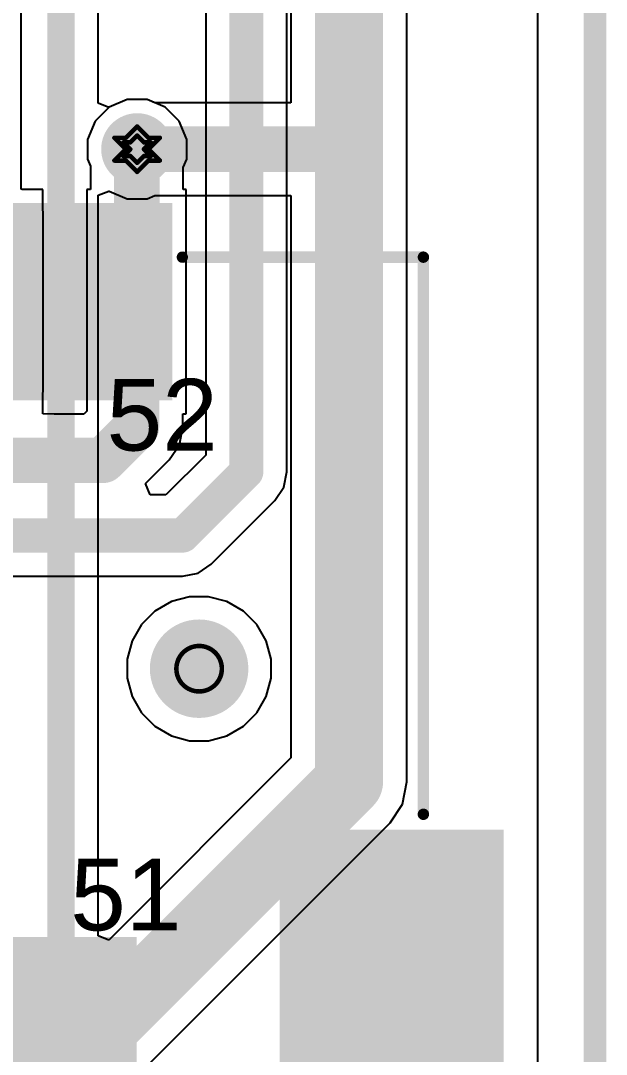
# Model space of a CAD drawing. Header units: inches. Extents: x -18 to 237, y -41 to 211.
# Drawn here: x 70.05 to 76.59, y 53.77 to 65.32 of the extents above; entities that cross this region are included whole.
import ezdxf

# ---------------------------------------------------------------- set-up
doc = ezdxf.new("R2010")
doc.units = ezdxf.units.IN
for name, color, linetype in [('Board Outline', 216, 'Continuous'), ('Bottom Layer', 5, 'Continuous'), ('Bottom Solder', 6, 'Continuous'), ('Drill Drawing', 1, 'Continuous'), ('Pad Holes', 156, 'Continuous'), ('Top Layer', 1, 'Continuous'), ('Top Overlay', 2, 'Continuous'), ('Top Paste', 8, 'Continuous'), ('Top Solder', 216, 'Continuous'), ('Via Holes', 16, 'Continuous')]:
    doc.layers.add(name, color=color, linetype=linetype)
doc.styles.add('Arial', font='', dxfattribs={"height": 0.2})
doc.styles.get('Arial').set_extended_font_data('Arial')

# ---------------------------------------------------------------- blocks, each defined once
blk = doc.blocks.new('91304_99_052R2_105')
at = {"layer": 'Bottom Solder'}
blk.add_hatch(color=6, dxfattribs=at).paths.add_polyline_path([(12.602, -0.102), (12.398, -0.102), (12.398, 0.102), (12.602, 0.102)])
at = {"layer": 'Pad Holes'}
h = blk.add_hatch(color=7, dxfattribs=at)
edge = h.paths.add_edge_path()
edge.add_arc((12.5, 0), 0.55, 0, 360)
at = {"layer": 'Top Layer'}
for points in [[(11.3, 3.1), (10.7, 3.1), (10.7, 5.1), (11.3, 5.1)], [(12.1, 3.1), (11.5, 3.1), (11.5, 5.1), (12.1, 5.1)], [(15.8, -5.1), (13.5, -5.1), (13.5, -1.9), (15.8, -1.9)], [(10.9, -5.1), (10.3, -5.1), (10.3, -3.1), (10.9, -3.1)], [(11.7, -5.1), (11.1, -5.1), (11.1, -3.1), (11.7, -3.1)]]:
    blk.add_hatch(color=1, dxfattribs=at).paths.add_polyline_path(points)
at = {"layer": 'Top Paste'}
for points in [[(11.3, 3.1), (10.7, 3.1), (10.7, 5.1), (11.3, 5.1)], [(12.1, 3.1), (11.5, 3.1), (11.5, 5.1), (12.1, 5.1)], [(15.8, -5.1), (13.5, -5.1), (13.5, -1.9), (15.8, -1.9)], [(10.9, -5.1), (10.3, -5.1), (10.3, -3.1), (10.9, -3.1)], [(11.7, -5.1), (11.1, -5.1), (11.1, -3.1), (11.7, -3.1)]]:
    blk.add_hatch(color=8, dxfattribs=at).paths.add_polyline_path(points)
at = {"layer": 'Top Solder'}
for points in [[(10.602, 2.998), (9.798, 2.998), (9.798, 5.202), (10.602, 5.202)], [(11.402, 2.998), (10.598, 2.998), (10.598, 5.202), (11.402, 5.202)], [(12.202, 2.998), (11.398, 2.998), (11.398, 5.202), (12.202, 5.202)], [(12.602, -0.102), (12.398, -0.102), (12.398, 0.102), (12.602, 0.102)], [(15.902, -5.202), (13.398, -5.202), (13.398, -1.798), (15.902, -1.798)], [(11.002, -5.202), (10.198, -5.202), (10.198, -2.998), (11.002, -2.998)], [(11.802, -5.202), (10.998, -5.202), (10.998, -2.998), (11.802, -2.998)]]:
    blk.add_hatch(color=216, dxfattribs=at).paths.add_polyline_path(points)
at = {"layer": 'Top Overlay'}
for points in [[(12.313, 4.597, 0.127, 0.127, 0), (15.005, 4.597, 0.127, 0.127, 0)], [(15.005, -1.626, 0.127, 0.127, 0), (15.005, 4.597, 0.127, 0.127, 0)]]:
    blk.add_lwpolyline(points, format="xyseb", dxfattribs=at)
for points in [[(12.281, 4.597, 0.0635, 0.0635, 1), (12.344, 4.597, 0.0635, 0.0635, 1)], [(14.973, 4.597, 0.0635, 0.0635, 1), (15.037, 4.597, 0.0635, 0.0635, 1)], [(14.973, 4.597, 0.0635, 0.0635, 1), (15.037, 4.597, 0.0635, 0.0635, 1)], [(14.973, -1.626, 0.0635, 0.0635, 1), (15.037, -1.626, 0.0635, 0.0635, 1)]]:
    blk.add_lwpolyline(points, format="xyseb", close=True, dxfattribs=at)
at = {"layer": 'Top Overlay', "style": 'Arial'}
for s, p in [('52', (11.466, 2.437)), ('51', (11.06, -2.923))]:
    blk.add_text(s, height=0.8, rotation=360, dxfattribs=at).set_placement(p)

msp = doc.modelspace()

# ---------------------------------------------------------------- hatches: boundary and pattern name
at = {"layer": 'Bottom Layer'}
h = msp.add_hatch(color=5, dxfattribs=at)
edge = h.paths.add_edge_path()
edge.add_arc((71.349, 63.881), 0.3, 0, 360)
at = {"layer": 'Bottom Solder'}
h = msp.add_hatch(color=6, dxfattribs=at)
edge = h.paths.add_edge_path()
edge.add_arc((71.349, 63.881), 0.402, 0, 360)
at = {"layer": 'Top Layer'}
h = msp.add_hatch(color=1, dxfattribs=at)
edge = h.paths.add_edge_path()
edge.add_arc((71.349, 63.881), 0.3, 0, 360)
at = {"layer": 'Top Solder'}
h = msp.add_hatch(color=216, dxfattribs=at)
edge = h.paths.add_edge_path()
edge.add_arc((71.349, 63.881), 0.402, 0, 360)
at = {"layer": 'Via Holes'}
h = msp.add_hatch(color=7, dxfattribs=at)
edge = h.paths.add_edge_path()
edge.add_arc((71.349, 63.881), 0.15, 0, 360)

# ---------------------------------------------------------------- linework, layer by layer
at = {"layer": 'Board Outline'}
msp.add_lwpolyline([(76.462, 90.693, 0.254, 0.254, 0), (76.462, -3.476, 0.254, 0.254, 0)], format="xyseb", dxfattribs=at)
at = {"layer": 'Bottom Layer'}
for p, q in [((75.819, 89.741), (75.819, 50.879)), ((74.362, 63.861), (74.362, 79.185)), ((73.067, 78.153), (73.067, 64.399)), ((70.914, 64.396), (70.914, 73.721)), ((71.238, 64.435), (71.035, 64.351)), ((71.459, 64.435), (71.238, 64.435)), ((71.546, 64.399), (71.459, 64.435)), ((71.032, 64.348), (70.914, 64.396)), ((71.035, 64.351), (71.032, 64.348)), ((73.067, 64.399), (71.546, 64.399)), ((74.362, 56.814), (74.362, 63.861)), ((70.914, 63.366), (71.032, 63.414)), ((71.032, 63.414), (71.035, 63.411)), ((71.035, 63.411), (71.238, 63.327)), ((70.914, 55.095), (70.914, 63.366)), ((71.238, 63.327), (71.459, 63.327)), ((71.459, 63.327), (71.546, 63.363)), ((71.546, 63.363), (73.067, 63.363)), ((73.067, 63.363), (73.067, 57.082)), ((71.731, 58.828), (71.548, 58.722)), ((71.935, 58.882), (71.731, 58.828)), ((72.147, 58.882), (71.935, 58.882)), ((72.352, 58.828), (72.147, 58.882)), ((72.535, 58.722), (72.352, 58.828)), ((71.548, 58.722), (71.398, 58.572)), ((72.685, 58.572), (72.535, 58.722)), ((71.398, 58.572), (71.292, 58.389)), ((72.79, 58.389), (72.685, 58.572)), ((71.292, 58.389), (71.237, 58.184)), ((72.845, 58.184), (72.79, 58.389)), ((71.237, 58.184), (71.237, 57.973)), ((72.845, 57.973), (72.845, 58.184)), ((71.237, 57.973), (71.292, 57.768)), ((72.79, 57.768), (72.845, 57.973)), ((71.292, 57.768), (71.398, 57.585)), ((72.685, 57.585), (72.79, 57.768)), ((71.398, 57.585), (71.548, 57.435)), ((72.535, 57.435), (72.685, 57.585)), ((71.548, 57.435), (71.731, 57.329)), ((72.352, 57.329), (72.535, 57.435)), ((71.731, 57.329), (71.935, 57.274)), ((71.935, 57.274), (72.147, 57.274)), ((72.147, 57.274), (72.352, 57.329)), ((73.067, 57.082), (71.032, 55.046)), ((74.313, 56.566), (74.362, 56.814)), ((74.173, 56.356), (74.313, 56.566)), ((68.627, 50.81), (74.173, 56.356)), ((71.032, 55.046), (70.914, 55.095))]:
    msp.add_line(p, q, dxfattribs=at)
for points in [[(73.715, 63.861, 0.762, 0.762, 0), (73.715, 79.185, 0.762, 0.762, 0)], [(70.5, 54.809, 0.305, 0.305, 0), (70.5, 76.039, 0.305, 0.305, 0)], [(73.715, 56.814, 0.762, 0.762, 0), (73.715, 63.861, 0.762, 0.762, 0)], [(71.349, 63.881, 0.508, 0.508, 0), (73.695, 63.881, 0.508, 0.508, 0)], [(73.695, 63.881, 0.508, 0.508, 0), (73.715, 63.861, 0.508, 0.508, 0)], [(67.846, 50.945, 0.762, 0.762, 0), (73.715, 56.814, 0.762, 0.762, 0)], [(67.504, 51.813, 0.305, 0.305, 0), (70.5, 54.809, 0.305, 0.305, 0)]]:
    msp.add_lwpolyline(points, format="xyseb", dxfattribs=at)
for points in [[(73.524, 63.861, 0.381, 0.381, 1), (73.905, 63.861, 0.381, 0.381, 1)], [(73.524, 63.861, 0.381, 0.381, 1), (73.905, 63.861, 0.381, 0.381, 1)], [(71.222, 63.881, 0.254, 0.254, 1), (71.476, 63.881, 0.254, 0.254, 1)], [(73.568, 63.881, 0.254, 0.254, 1), (73.822, 63.881, 0.254, 0.254, 1)], [(73.568, 63.881, 0.254, 0.254, 1), (73.822, 63.881, 0.254, 0.254, 1)], [(73.588, 63.861, 0.254, 0.254, 1), (73.842, 63.861, 0.254, 0.254, 1)], [(73.524, 56.814, 0.381, 0.381, 1), (73.905, 56.814, 0.381, 0.381, 1)], [(73.524, 56.814, 0.381, 0.381, 1), (73.905, 56.814, 0.381, 0.381, 1)], [(70.424, 54.809, 0.152, 0.152, 1), (70.576, 54.809, 0.152, 0.152, 1)], [(70.424, 54.809, 0.152, 0.152, 1), (70.576, 54.809, 0.152, 0.152, 1)]]:
    msp.add_lwpolyline(points, format="xyseb", close=True, dxfattribs=at)
at = {"layer": 'Drill Drawing'}
for points in [[(71.222, 64.008, 0.0508, 0.0508, 0), (71.349, 64.135, 0.0508, 0.0508, 0)], [(71.349, 64.135, 0.0508, 0.0508, 0), (71.476, 64.008, 0.0508, 0.0508, 0)], [(71.095, 64.008, 0.0508, 0.0508, 0), (71.222, 63.881, 0.0508, 0.0508, 0)], [(71.095, 64.008, 0.0508, 0.0508, 0), (71.222, 64.008, 0.0508, 0.0508, 0)], [(71.196, 63.957, 0.0508, 0.0508, 0), (71.272, 63.881, 0.0508, 0.0508, 0)], [(71.196, 63.957, 0.0508, 0.0508, 0), (71.272, 63.957, 0.0508, 0.0508, 0)], [(71.272, 63.957, 0.0508, 0.0508, 0), (71.349, 64.033, 0.0508, 0.0508, 0)], [(71.349, 64.033, 0.0508, 0.0508, 0), (71.425, 63.957, 0.0508, 0.0508, 0)], [(71.425, 63.957, 0.0508, 0.0508, 0), (71.501, 63.957, 0.0508, 0.0508, 0)], [(71.425, 63.881, 0.0508, 0.0508, 0), (71.501, 63.957, 0.0508, 0.0508, 0)], [(71.476, 64.008, 0.0508, 0.0508, 0), (71.603, 64.008, 0.0508, 0.0508, 0)], [(71.476, 63.881, 0.0508, 0.0508, 0), (71.603, 64.008, 0.0508, 0.0508, 0)], [(71.095, 63.754, 0.0508, 0.0508, 0), (71.222, 63.881, 0.0508, 0.0508, 0)], [(71.196, 63.805, 0.0508, 0.0508, 0), (71.272, 63.881, 0.0508, 0.0508, 0)], [(71.425, 63.881, 0.0508, 0.0508, 0), (71.501, 63.805, 0.0508, 0.0508, 0)], [(71.476, 63.881, 0.0508, 0.0508, 0), (71.603, 63.754, 0.0508, 0.0508, 0)], [(71.095, 63.754, 0.0508, 0.0508, 0), (71.222, 63.754, 0.0508, 0.0508, 0)], [(71.196, 63.805, 0.0508, 0.0508, 0), (71.272, 63.805, 0.0508, 0.0508, 0)], [(71.222, 63.754, 0.0508, 0.0508, 0), (71.349, 63.627, 0.0508, 0.0508, 0)], [(71.272, 63.805, 0.0508, 0.0508, 0), (71.349, 63.729, 0.0508, 0.0508, 0)], [(71.349, 63.729, 0.0508, 0.0508, 0), (71.425, 63.805, 0.0508, 0.0508, 0)], [(71.349, 63.627, 0.0508, 0.0508, 0), (71.476, 63.754, 0.0508, 0.0508, 0)], [(71.425, 63.805, 0.0508, 0.0508, 0), (71.501, 63.805, 0.0508, 0.0508, 0)], [(71.476, 63.754, 0.0508, 0.0508, 0), (71.603, 63.754, 0.0508, 0.0508, 0)]]:
    msp.add_lwpolyline(points, format="xyseb", dxfattribs=at)
for points in [[(71.336, 64.135, 0.0254, 0.0254, 1), (71.361, 64.135, 0.0254, 0.0254, 1)], [(71.336, 64.135, 0.0254, 0.0254, 1), (71.361, 64.135, 0.0254, 0.0254, 1)], [(71.082, 64.008, 0.0254, 0.0254, 1), (71.107, 64.008, 0.0254, 0.0254, 1)], [(71.082, 64.008, 0.0254, 0.0254, 1), (71.107, 64.008, 0.0254, 0.0254, 1)], [(71.183, 63.957, 0.0254, 0.0254, 1), (71.209, 63.957, 0.0254, 0.0254, 1)], [(71.183, 63.957, 0.0254, 0.0254, 1), (71.209, 63.957, 0.0254, 0.0254, 1)], [(71.209, 64.008, 0.0254, 0.0254, 1), (71.234, 64.008, 0.0254, 0.0254, 1)], [(71.209, 64.008, 0.0254, 0.0254, 1), (71.234, 64.008, 0.0254, 0.0254, 1)], [(71.26, 63.957, 0.0254, 0.0254, 1), (71.285, 63.957, 0.0254, 0.0254, 1)], [(71.26, 63.957, 0.0254, 0.0254, 1), (71.285, 63.957, 0.0254, 0.0254, 1)], [(71.336, 64.033, 0.0254, 0.0254, 1), (71.361, 64.033, 0.0254, 0.0254, 1)], [(71.336, 64.033, 0.0254, 0.0254, 1), (71.361, 64.033, 0.0254, 0.0254, 1)], [(71.412, 63.957, 0.0254, 0.0254, 1), (71.438, 63.957, 0.0254, 0.0254, 1)], [(71.412, 63.957, 0.0254, 0.0254, 1), (71.438, 63.957, 0.0254, 0.0254, 1)], [(71.463, 64.008, 0.0254, 0.0254, 1), (71.488, 64.008, 0.0254, 0.0254, 1)], [(71.463, 64.008, 0.0254, 0.0254, 1), (71.488, 64.008, 0.0254, 0.0254, 1)], [(71.488, 63.957, 0.0254, 0.0254, 1), (71.514, 63.957, 0.0254, 0.0254, 1)], [(71.488, 63.957, 0.0254, 0.0254, 1), (71.514, 63.957, 0.0254, 0.0254, 1)], [(71.59, 64.008, 0.0254, 0.0254, 1), (71.615, 64.008, 0.0254, 0.0254, 1)], [(71.59, 64.008, 0.0254, 0.0254, 1), (71.615, 64.008, 0.0254, 0.0254, 1)], [(71.209, 63.881, 0.0254, 0.0254, 1), (71.234, 63.881, 0.0254, 0.0254, 1)], [(71.209, 63.881, 0.0254, 0.0254, 1), (71.234, 63.881, 0.0254, 0.0254, 1)], [(71.26, 63.881, 0.0254, 0.0254, 1), (71.285, 63.881, 0.0254, 0.0254, 1)], [(71.26, 63.881, 0.0254, 0.0254, 1), (71.285, 63.881, 0.0254, 0.0254, 1)], [(71.412, 63.881, 0.0254, 0.0254, 1), (71.438, 63.881, 0.0254, 0.0254, 1)], [(71.412, 63.881, 0.0254, 0.0254, 1), (71.438, 63.881, 0.0254, 0.0254, 1)], [(71.463, 63.881, 0.0254, 0.0254, 1), (71.488, 63.881, 0.0254, 0.0254, 1)], [(71.463, 63.881, 0.0254, 0.0254, 1), (71.488, 63.881, 0.0254, 0.0254, 1)], [(71.082, 63.754, 0.0254, 0.0254, 1), (71.107, 63.754, 0.0254, 0.0254, 1)], [(71.082, 63.754, 0.0254, 0.0254, 1), (71.107, 63.754, 0.0254, 0.0254, 1)], [(71.183, 63.805, 0.0254, 0.0254, 1), (71.209, 63.805, 0.0254, 0.0254, 1)], [(71.183, 63.805, 0.0254, 0.0254, 1), (71.209, 63.805, 0.0254, 0.0254, 1)], [(71.209, 63.754, 0.0254, 0.0254, 1), (71.234, 63.754, 0.0254, 0.0254, 1)], [(71.209, 63.754, 0.0254, 0.0254, 1), (71.234, 63.754, 0.0254, 0.0254, 1)], [(71.26, 63.805, 0.0254, 0.0254, 1), (71.285, 63.805, 0.0254, 0.0254, 1)], [(71.26, 63.805, 0.0254, 0.0254, 1), (71.285, 63.805, 0.0254, 0.0254, 1)], [(71.336, 63.729, 0.0254, 0.0254, 1), (71.361, 63.729, 0.0254, 0.0254, 1)], [(71.336, 63.729, 0.0254, 0.0254, 1), (71.361, 63.729, 0.0254, 0.0254, 1)], [(71.412, 63.805, 0.0254, 0.0254, 1), (71.438, 63.805, 0.0254, 0.0254, 1)], [(71.412, 63.805, 0.0254, 0.0254, 1), (71.438, 63.805, 0.0254, 0.0254, 1)], [(71.463, 63.754, 0.0254, 0.0254, 1), (71.488, 63.754, 0.0254, 0.0254, 1)], [(71.463, 63.754, 0.0254, 0.0254, 1), (71.488, 63.754, 0.0254, 0.0254, 1)], [(71.488, 63.805, 0.0254, 0.0254, 1), (71.514, 63.805, 0.0254, 0.0254, 1)], [(71.488, 63.805, 0.0254, 0.0254, 1), (71.514, 63.805, 0.0254, 0.0254, 1)], [(71.59, 63.754, 0.0254, 0.0254, 1), (71.615, 63.754, 0.0254, 0.0254, 1)], [(71.59, 63.754, 0.0254, 0.0254, 1), (71.615, 63.754, 0.0254, 0.0254, 1)], [(71.336, 63.627, 0.0254, 0.0254, 1), (71.361, 63.627, 0.0254, 0.0254, 1)], [(71.336, 63.627, 0.0254, 0.0254, 1), (71.361, 63.627, 0.0254, 0.0254, 1)], [(72.295, 58.078, 0.0508, 0.0508, 1), (71.787, 58.078, 0.0508, 0.0508, 1)], [(71.775, 58.078, 0.0254, 0.0254, 1), (71.8, 58.078, 0.0254, 0.0254, 1)], [(72.283, 58.078, 0.0254, 0.0254, 1), (72.308, 58.078, 0.0254, 0.0254, 1)]]:
    msp.add_lwpolyline(points, format="xyseb", close=True, dxfattribs=at)
at = {"layer": 'Top Layer'}
for p, q in [((75.819, 89.741), (75.819, 50.879)), ((70.055, 63.435), (70.055, 86.228)), ((73.021, 60.277), (73.021, 78.286)), ((72.115, 73.883), (72.115, 60.465)), ((71.238, 64.435), (71.035, 64.351)), ((71.459, 64.435), (71.238, 64.435)), ((71.662, 64.351), (71.459, 64.435)), ((71.035, 64.351), (70.879, 64.195)), ((71.818, 64.195), (71.662, 64.351)), ((70.879, 64.195), (70.795, 63.991)), ((71.903, 63.991), (71.818, 64.195)), ((70.795, 63.991), (70.795, 63.771)), ((71.903, 63.771), (71.903, 63.991)), ((70.795, 63.771), (70.827, 63.693)), ((71.863, 63.675), (71.903, 63.771)), ((70.827, 63.693), (70.827, 63.432)), ((71.863, 63.432), (71.863, 63.675)), ((70.066, 63.432), (70.055, 63.435)), ((70.295, 63.432), (70.066, 63.432)), ((70.295, 63.204), (70.295, 63.432)), ((70.827, 63.432), (70.787, 63.432)), ((70.787, 63.432), (70.787, 60.955)), ((71.895, 63.432), (71.863, 63.432)), ((71.895, 60.924), (71.895, 63.432)), ((70.3, 63.178), (70.295, 63.204)), ((70.3, 61.178), (70.3, 63.178)), ((70.295, 61.153), (70.3, 61.178)), ((70.295, 60.924), (70.295, 61.153)), ((70.422, 60.923), (70.295, 60.924)), ((70.755, 60.923), (70.422, 60.923)), ((70.787, 60.955), (70.755, 60.923)), ((71.859, 60.777), (71.859, 60.924)), ((71.859, 60.924), (71.895, 60.924)), ((71.82, 60.579), (71.859, 60.777)), ((71.859, 60.777), (71.859, 60.777)), ((71.707, 60.411), (71.82, 60.579)), ((71.443, 60.146), (71.707, 60.411)), ((72.115, 60.465), (71.669, 60.019)), ((72.987, 60.104), (73.021, 60.277)), ((73.021, 60.277), (73.021, 60.277)), ((71.496, 60.019), (71.443, 60.146)), ((72.888, 59.957), (72.987, 60.104)), ((71.669, 60.019), (71.496, 60.019)), ((72.177, 59.246), (72.888, 59.957)), ((72.03, 59.147), (72.177, 59.246)), ((71.857, 59.113), (72.03, 59.147)), ((69.403, 59.113), (71.857, 59.113)), ((71.731, 58.828), (71.548, 58.722)), ((71.935, 58.882), (71.731, 58.828)), ((72.147, 58.882), (71.935, 58.882)), ((72.352, 58.828), (72.147, 58.882)), ((72.535, 58.722), (72.352, 58.828)), ((71.548, 58.722), (71.398, 58.572)), ((72.685, 58.572), (72.535, 58.722)), ((71.398, 58.572), (71.292, 58.389)), ((72.79, 58.389), (72.685, 58.572)), ((71.292, 58.389), (71.237, 58.184)), ((72.845, 58.184), (72.79, 58.389)), ((71.237, 58.184), (71.237, 57.973)), ((72.845, 57.973), (72.845, 58.184)), ((71.237, 57.973), (71.292, 57.768)), ((72.79, 57.768), (72.845, 57.973)), ((71.292, 57.768), (71.398, 57.585)), ((72.685, 57.585), (72.79, 57.768)), ((71.398, 57.585), (71.548, 57.435)), ((72.535, 57.435), (72.685, 57.585)), ((71.548, 57.435), (71.731, 57.329)), ((72.352, 57.329), (72.535, 57.435)), ((71.731, 57.329), (71.935, 57.274)), ((71.935, 57.274), (72.147, 57.274)), ((72.147, 57.274), (72.352, 57.329))]:
    msp.add_line(p, q, dxfattribs=at)
for points in [[(72.568, 60.277, 0.381, 0.381, 0), (72.568, 78.616, 0.381, 0.381, 0)], [(71.345, 63.877, 0.508, 0.508, 0), (71.349, 63.881, 0.508, 0.508, 0)], [(71.345, 62.182, 0.508, 0.508, 0), (71.345, 63.877, 0.508, 0.508, 0)], [(71.341, 60.777, 0.508, 0.508, 0), (71.341, 62.178, 0.508, 0.508, 0)], [(70.97, 60.406, 0.508, 0.508, 0), (71.341, 60.777, 0.508, 0.508, 0)], [(69.002, 60.406, 0.508, 0.508, 0), (70.97, 60.406, 0.508, 0.508, 0)], [(71.857, 59.566, 0.381, 0.381, 0), (72.568, 60.277, 0.381, 0.381, 0)], [(69.215, 59.566, 0.381, 0.381, 0), (71.857, 59.566, 0.381, 0.381, 0)]]:
    msp.add_lwpolyline(points, format="xyseb", dxfattribs=at)
for points in [[(71.218, 63.877, 0.254, 0.254, 1), (71.472, 63.877, 0.254, 0.254, 1)], [(71.218, 63.877, 0.254, 0.254, 1), (71.472, 63.877, 0.254, 0.254, 1)], [(71.222, 63.881, 0.254, 0.254, 1), (71.476, 63.881, 0.254, 0.254, 1)], [(71.214, 62.178, 0.254, 0.254, 1), (71.468, 62.178, 0.254, 0.254, 1)], [(71.218, 62.182, 0.254, 0.254, 1), (71.472, 62.182, 0.254, 0.254, 1)], [(71.214, 60.777, 0.254, 0.254, 1), (71.468, 60.777, 0.254, 0.254, 1)], [(71.214, 60.777, 0.254, 0.254, 1), (71.468, 60.777, 0.254, 0.254, 1)], [(70.843, 60.406, 0.254, 0.254, 1), (71.097, 60.406, 0.254, 0.254, 1)], [(70.843, 60.406, 0.254, 0.254, 1), (71.097, 60.406, 0.254, 0.254, 1)], [(72.473, 60.277, 0.191, 0.191, 1), (72.663, 60.277, 0.191, 0.191, 1)], [(72.473, 60.277, 0.191, 0.191, 1), (72.663, 60.277, 0.191, 0.191, 1)], [(71.761, 59.566, 0.191, 0.191, 1), (71.952, 59.566, 0.191, 0.191, 1)], [(71.761, 59.566, 0.191, 0.191, 1), (71.952, 59.566, 0.191, 0.191, 1)]]:
    msp.add_lwpolyline(points, format="xyseb", close=True, dxfattribs=at)

# ---------------------------------------------------------------- block references
msp.add_blockref('91304_99_052R2_105', (59.541, 58.078))

doc.saveas('drawing.dxf')
